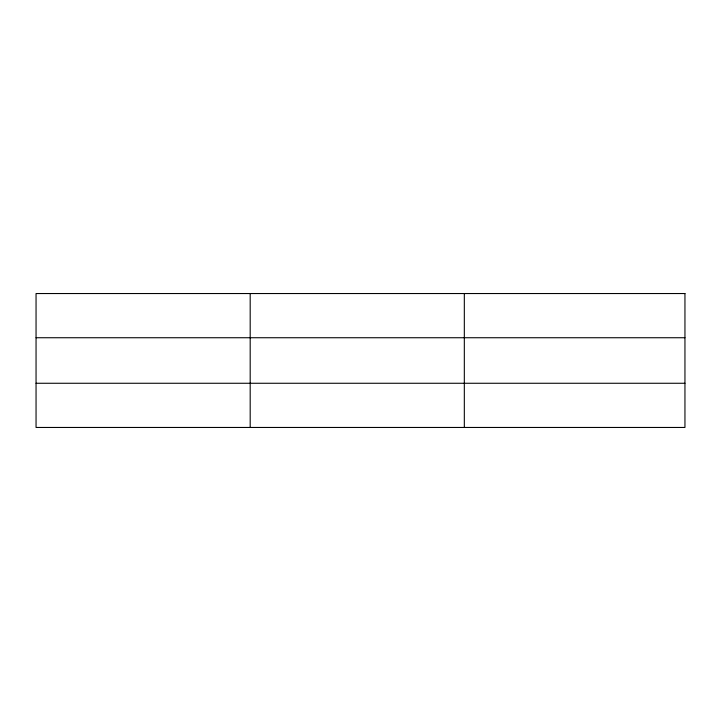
<?xml version="1.0" encoding="UTF-8"?>
<svg xmlns="http://www.w3.org/2000/svg" width="721" height="721" viewBox="0 0 721 721"><rect width="100%" height="100%" fill="white"/><g stroke="black" fill="none" stroke-linecap="round" stroke-linejoin="round"><path stroke-width="1.08" d="M250.187 293.537L250.187 427.463M464.324 293.537L464.324 427.463M36.05 337.734L684.95 337.734M36.05 383.266L684.95 383.266M684.95 293.537L684.95 427.463L36.05 427.463L36.05 293.537L684.95 293.537"/></g></svg>
